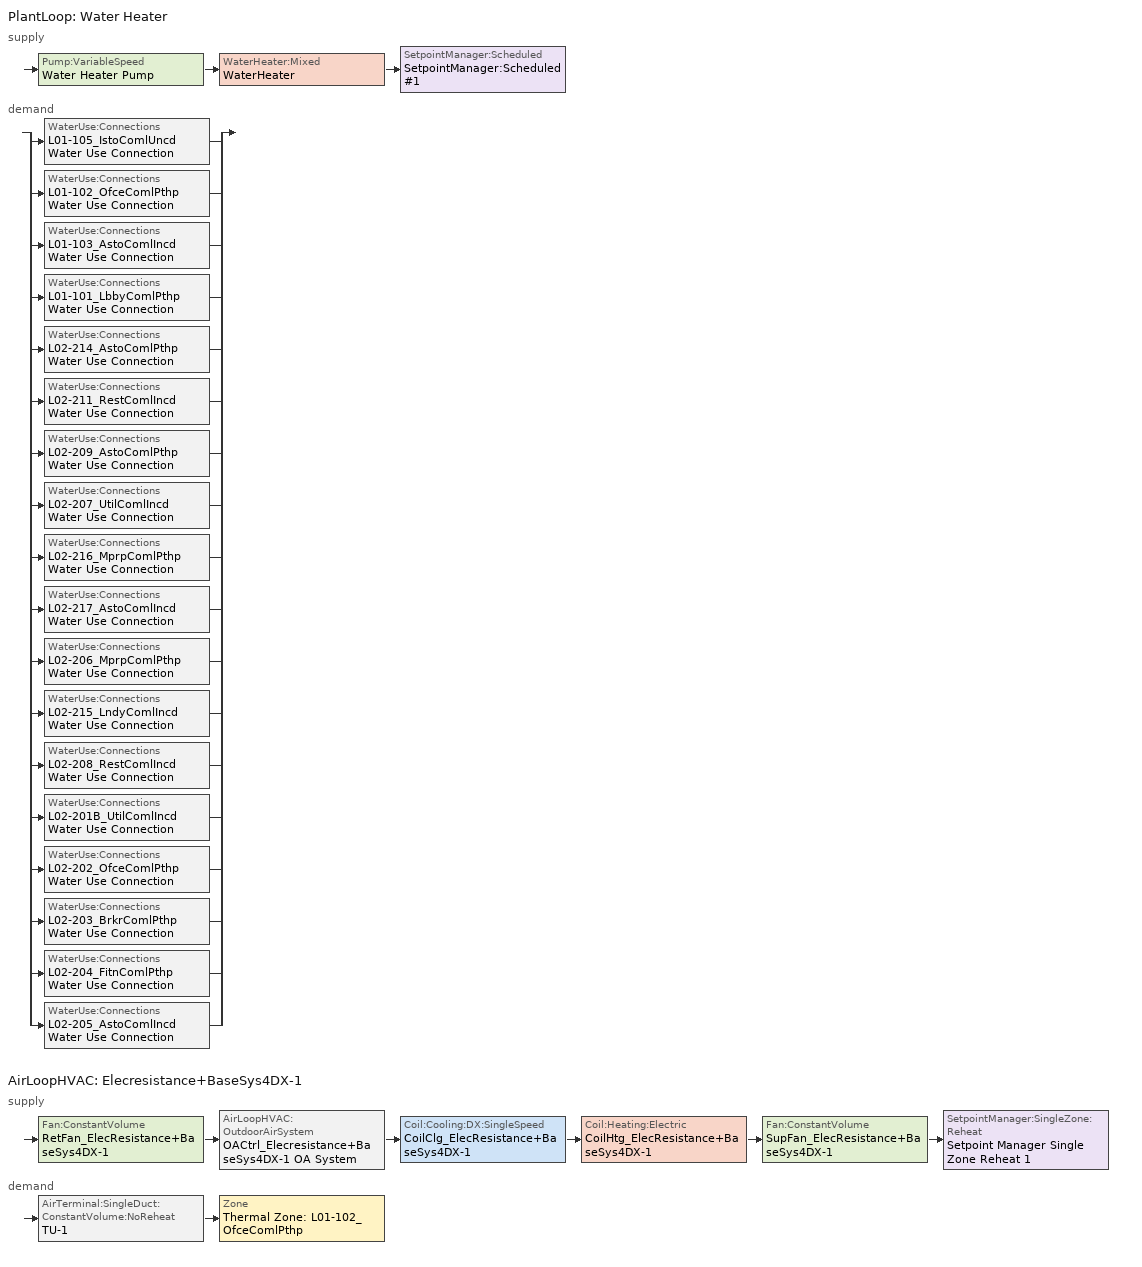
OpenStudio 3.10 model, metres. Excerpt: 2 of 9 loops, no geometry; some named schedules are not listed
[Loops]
PlantLoop 'Water Heater'
 supply: Pump:VariableSpeed 'Water Heater Pump' > WaterHeater:Mixed 'WaterHeater' > SetpointManager:Scheduled 'SetpointManager:Scheduled #1'
 demand: split
  | WaterUse:Connections 'L01-105_IstoComlUncd Water Use Connection'
  | WaterUse:Connections 'L01-102_OfceComlPthp Water Use Connection'
  | WaterUse:Connections 'L01-103_AstoComlIncd Water Use Connection'
  | WaterUse:Connections 'L01-101_LbbyComlPthp Water Use Connection'
  | WaterUse:Connections 'L02-214_AstoComlPthp Water Use Connection'
  | WaterUse:Connections 'L02-211_RestComlIncd Water Use Connection'
  | WaterUse:Connections 'L02-209_AstoComlPthp Water Use Connection'
  | WaterUse:Connections 'L02-207_UtilComlIncd Water Use Connection'
  | WaterUse:Connections 'L02-216_MprpComlPthp Water Use Connection'
  | WaterUse:Connections 'L02-217_AstoComlIncd Water Use Connection'
  | WaterUse:Connections 'L02-206_MprpComlPthp Water Use Connection'
  | WaterUse:Connections 'L02-215_LndyComlIncd Water Use Connection'
  | WaterUse:Connections 'L02-208_RestComlIncd Water Use Connection'
  | WaterUse:Connections 'L02-201B_UtilComlIncd Water Use Connection'
  | WaterUse:Connections 'L02-202_OfceComlPthp Water Use Connection'
  | WaterUse:Connections 'L02-203_BrkrComlPthp Water Use Connection'
  | WaterUse:Connections 'L02-204_FitnComlPthp Water Use Connection'
  | WaterUse:Connections 'L02-205_AstoComlIncd Water Use Connection'
AirLoopHVAC 'Elecresistance+BaseSys4DX-1'
 supply: Fan:ConstantVolume 'RetFan_ElecResistance+BaseSys4DX-1' > AirLoopHVAC:OutdoorAirSystem 'OACtrl_Elecresistance+BaseSys4DX-1 OA System' > Coil:Cooling:DX:SingleSpeed 'CoilClg_ElecResistance+BaseSys4DX-1' > Coil:Heating:Electric 'CoilHtg_ElecResistance+BaseSys4DX-1' > Fan:ConstantVolume 'SupFan_ElecResistance+BaseSys4DX-1' > SetpointManager:SingleZone:Reheat 'Setpoint Manager Single Zone Reheat 1'
 demand: AirTerminal:SingleDuct:ConstantVolume:NoReheat 'TU-1' > Zone 'Thermal Zone: L01-102_OfceComlPthp'
[Sizing:Zone]
Thermal Zone: L01-102_OfceComlPthp: Zone Cooling Design Supply Air Temperature Input Method=TemperatureDifference; Zone Cooling Design Supply Air Temperature {C}=14; Zone Cooling Design Supply Air Temperature Difference {deltaC}=11.1111; Zone Heating Design Supply Air Temperature Input Method=TemperatureDifference; Zone Heating Design Supply Air Temperature {C}=40; Zone Heating Design Supply Air Temperature Difference {deltaC}=13.8889; Zone Cooling Design Supply Air Humidity Ratio {kg-H2O/kg-air}=0.0085; Zone Heating Design Supply Air Humidity Ratio {kg-H2O/kg-air}=0.008; Zone Heating Sizing Factor=1; Zone Cooling Sizing Factor=1; Cooling Design Air Flow Method=DesignDay; Cooling Minimum Air Flow per Zone Floor Area {m3/s-m2}=0; Cooling Minimum Air Flow {m3/s}=0; Cooling Minimum Air Flow Fraction=0; Heating Design Air Flow Method=DesignDay; Heating Maximum Air Flow per Zone Floor Area {m3/s-m2}=0; Heating Maximum Air Flow {m3/s}=0; Heating Maximum Air Flow Fraction=0; Account for Dedicated Outdoor Air System=No; Dedicated Outdoor Air System Control Strategy=NeutralSupplyAir; Dedicated Outdoor Air Low Setpoint Temperature for Design {C}=autosize; Dedicated Outdoor Air High Setpoint Temperature for Design {C}=autosize; Zone Load Sizing Method=Sensible Load Only No Latent Load; Zone Latent Cooling Design Supply Air Humidity Ratio Input Method=HumidityRatioDifference; Zone Cooling Design Supply Air Humidity Ratio Difference {kgWater/kgDryAir}=0.005; Zone Latent Heating Design Supply Air Humidity Ratio Input Method=HumidityRatioDifference; Zone Humidification Design Supply Air Humidity Ratio Difference {kgWater/kgDryAir}=0.005; Sizing Option=Coincident
[Zone equipment]
Thermal Zone: L01-102_OfceComlPthp: TerminalUnit 101, TU-1
[PlantLoop]
Water Heater: Glycol Concentration=0; Plant Loop Volume {m3}=Autocalculate; Load Distribution Scheme=Optimal
[Sizing:Plant]
Water Heater: Loop Type=Heating; Design Loop Exit Temperature {C}=48.8889; Loop Design Temperature Difference {deltaC}=33.8889; Sizing Option=NonCoincident; Zone Timesteps in Averaging Window=1; Coincident Sizing Factor Mode=None
[WaterHeater:Mixed]
WaterHeater: Tank Volume {m3}=0.454249; Setpoint Temperature Schedule=WaterHeater Setpoint Temp; Deadband Temperature Difference {deltaC}=2; Maximum Temperature Limit {C}=82.22; Heater Control Type=Cycle; Heater Maximum Capacity {W}=12299.6; Heater Fuel Type=Electricity; Heater Thermal Efficiency=1; Off Cycle Parasitic Fuel Consumption Rate {W}=0; Off Cycle Parasitic Fuel Type=NaturalGas; Off Cycle Parasitic Heat Fraction to Tank=0.8; On Cycle Parasitic Fuel Consumption Rate {W}=0; On Cycle Parasitic Fuel Type=NaturalGas; Ambient Temperature Indicator=Schedule; Ambient Temperature Schedule=WaterHeater Ambient Temperature; Off Cycle Loss Coefficient to Ambient Temperature {W/K}=2.76779; On Cycle Loss Coefficient to Ambient Temperature {W/K}=2.76779; Use Side Effectiveness=1; Source Side Effectiveness=1; Use Side Design Flow Rate {m3/s}=autosize; Source Side Design Flow Rate {m3/s}=autosize; Indirect Water Heating Recovery Time {hr}=1.5; Source Side Flow Control Mode=IndirectHeatPrimarySetpoint
[WaterHeater:Sizing]
WaterHeater: Design Mode=PeakDraw; Time Storage Can Meet Peak Draw {hr}=0.538503; Time for Tank Recovery {hr}=0; Nominal Tank Volume for Autosizing Plant Connections {m3}=1
[Pump:VariableSpeed]
Water Heater Pump: Rated Pump Head {Pa}=0; Pump Control Type=Intermittent; Skin Loss Radiative Fraction=0.5; Design Power Sizing Method=PowerPerFlowPerPressure; Design Electric Power per Unit Flow Rate {W/(m3/s)}=348701.1; Design Shaft Power per Unit Flow Rate per Unit Head {W-s/m3-Pa}=1.28205; Design Minimum Flow Rate Fraction=0
[SetpointManager:Scheduled]
SetpointManager:Scheduled #1: Control Variable=Temperature; Schedule=Water Heater Supply Temp Schedule; Setpoint Node or NodeList=Water Heater Supply Mixer Outlet Node
[WaterUse:Connections] Drain Water Heat Exchanger Type=None; Drain Water Heat Exchanger Destination=Plant
Name | Water Use Equipment Name 1
L01-105_IstoComlUncd Water Use Connection | L01-105_IstoComlUncd Water Use Equipment
L01-102_OfceComlPthp Water Use Connection | L01-102_OfceComlPthp Water Use Equipment
L01-103_AstoComlIncd Water Use Connection | L01-103_AstoComlIncd Water Use Equipment
L01-101_LbbyComlPthp Water Use Connection | L01-101_LbbyComlPthp Water Use Equipment
L02-214_AstoComlPthp Water Use Connection | L02-214_AstoComlPthp Water Use Equipment
L02-211_RestComlIncd Water Use Connection | L02-211_RestComlIncd Water Use Equipment
L02-209_AstoComlPthp Water Use Connection | L02-209_AstoComlPthp Water Use Equipment
L02-207_UtilComlIncd Water Use Connection | L02-207_UtilComlIncd Water Use Equipment
L02-216_MprpComlPthp Water Use Connection | L02-216_MprpComlPthp Water Use Equipment
L02-217_AstoComlIncd Water Use Connection | L02-217_AstoComlIncd Water Use Equipment
L02-206_MprpComlPthp Water Use Connection | L02-206_MprpComlPthp Water Use Equipment
L02-215_LndyComlIncd Water Use Connection | L02-215_LndyComlIncd Water Use Equipment
L02-208_RestComlIncd Water Use Connection | L02-208_RestComlIncd Water Use Equipment
L02-201B_UtilComlIncd Water Use Connection | L02-201B_UtilComlIncd Water Use Equipment
L02-202_OfceComlPthp Water Use Connection | L02-202_OfceComlPthp Water Use Equipment
L02-203_BrkrComlPthp Water Use Connection | L02-203_BrkrComlPthp Water Use Equipment
L02-204_FitnComlPthp Water Use Connection | L02-204_FitnComlPthp Water Use Equipment
L02-205_AstoComlIncd Water Use Connection | L02-205_AstoComlIncd Water Use Equipment
[WaterUse:Equipment:Definition]
Name | Peak Flow Rate {m3/s} | Target Temperature Schedule
L01-105_IstoComlUncd Water Use Definition | 0 | L01-105_IstoComlUncd Target SHW Temp
L01-102_OfceComlPthp Water Use Definition | 0 | L01-102_OfceComlPthp Target SHW Temp
L01-103_AstoComlIncd Water Use Definition | 0 | L01-103_AstoComlIncd Target SHW Temp
L01-101_LbbyComlPthp Water Use Definition | 0 | L01-101_LbbyComlPthp Target SHW Temp
L02-214_AstoComlPthp Water Use Definition | 0 | L02-214_AstoComlPthp Target SHW Temp
L02-211_RestComlIncd Water Use Definition | 5.40791e-06 | L02-211_RestComlIncd Target SHW Temp
L02-209_AstoComlPthp Water Use Definition | 0 | L02-209_AstoComlPthp Target SHW Temp
L02-207_UtilComlIncd Water Use Definition | 0 | L02-207_UtilComlIncd Target SHW Temp
L02-216_MprpComlPthp Water Use Definition | 0 | L02-216_MprpComlPthp Target SHW Temp
L02-217_AstoComlIncd Water Use Definition | 0 | L02-217_AstoComlIncd Target SHW Temp
L02-206_MprpComlPthp Water Use Definition | 0 | L02-206_MprpComlPthp Target SHW Temp
L02-215_LndyComlIncd Water Use Definition | 0 | L02-215_LndyComlIncd Target SHW Temp
L02-208_RestComlIncd Water Use Definition | 7.40836e-07 | L02-208_RestComlIncd Target SHW Temp
L02-201B_UtilComlIncd Water Use Definition | 0 | L02-201B_UtilComlIncd Target SHW Temp
L02-202_OfceComlPthp Water Use Definition | 0 | L02-202_OfceComlPthp Target SHW Temp
L02-203_BrkrComlPthp Water Use Definition | 0 | L02-203_BrkrComlPthp Target SHW Temp
L02-204_FitnComlPthp Water Use Definition | 0 | L02-204_FitnComlPthp Target SHW Temp
L02-205_AstoComlIncd Water Use Definition | 0 | L02-205_AstoComlIncd Target SHW Temp
[WaterUse:Equipment] Flow Rate Fraction Schedule=GLBHSHW
Name | Water Use Equipment Definition
L01-105_IstoComlUncd Water Use Equipment | L01-105_IstoComlUncd Water Use Definition
L01-102_OfceComlPthp Water Use Equipment | L01-102_OfceComlPthp Water Use Definition
L01-103_AstoComlIncd Water Use Equipment | L01-103_AstoComlIncd Water Use Definition
L01-101_LbbyComlPthp Water Use Equipment | L01-101_LbbyComlPthp Water Use Definition
L02-214_AstoComlPthp Water Use Equipment | L02-214_AstoComlPthp Water Use Definition
L02-211_RestComlIncd Water Use Equipment | L02-211_RestComlIncd Water Use Definition
L02-209_AstoComlPthp Water Use Equipment | L02-209_AstoComlPthp Water Use Definition
L02-207_UtilComlIncd Water Use Equipment | L02-207_UtilComlIncd Water Use Definition
L02-216_MprpComlPthp Water Use Equipment | L02-216_MprpComlPthp Water Use Definition
L02-217_AstoComlIncd Water Use Equipment | L02-217_AstoComlIncd Water Use Definition
L02-206_MprpComlPthp Water Use Equipment | L02-206_MprpComlPthp Water Use Definition
L02-215_LndyComlIncd Water Use Equipment | L02-215_LndyComlIncd Water Use Definition
L02-208_RestComlIncd Water Use Equipment | L02-208_RestComlIncd Water Use Definition
L02-201B_UtilComlIncd Water Use Equipment | L02-201B_UtilComlIncd Water Use Definition
L02-202_OfceComlPthp Water Use Equipment | L02-202_OfceComlPthp Water Use Definition
L02-203_BrkrComlPthp Water Use Equipment | L02-203_BrkrComlPthp Water Use Definition
L02-204_FitnComlPthp Water Use Equipment | L02-204_FitnComlPthp Water Use Definition
L02-205_AstoComlIncd Water Use Equipment | L02-205_AstoComlIncd Water Use Definition
[AirLoopHVAC]
Elecresistance+BaseSys4DX-1: Availability Schedule=CyclingHVACAvail; Design Supply Air Flow Rate {m3/s}=0.467203; Design Return Air Flow Fraction of Supply Air Flow=1
[Sizing:System]
Elecresistance+BaseSys4DX-1: Central Heating Maximum System Air Flow Ratio=1; Preheat Design Temperature {C}=5.68434e-14; Preheat Design Humidity Ratio {kg-H2O/kg-Air}=0; Precool Design Temperature {C}=5.68434e-14; Precool Design Humidity Ratio {kg-H2O/kg-Air}=0; Central Cooling Design Supply Air Temperature {C}=23.8889; Central Heating Design Supply Air Temperature {C}=32.2222; Sizing Option=NonCoincident; 100% Outdoor Air in Cooling=No; 100% Outdoor Air in Heating=No; Central Cooling Design Supply Air Humidity Ratio {kg-H2O/kg-Air}=0.0085; Central Heating Design Supply Air Humidity Ratio {kg-H2O/kg-Air}=0.008; Zone Maximum Outdoor Air Fraction=1; Cooling Supply Air Flow Rate Per Floor Area {m3/s-m2}=0.00996765; Cooling Fraction of Autosized Cooling Supply Air Flow Rate=1; Cooling Supply Air Flow Rate Per Unit Cooling Capacity {m3/s-W}=3.94755e-05; Heating Supply Air Flow Rate Per Floor Area {m3/s-m2}=0.00996765; Heating Fraction of Autosized Heating Supply Air Flow Rate=1; Heating Fraction of Autosized Cooling Supply Air Flow Rate=1; Heating Supply Air Flow Rate Per Unit Heating Capacity {m3/s-W}=3.15882e-05; Cooling Design Capacity Method=CoolingDesignCapacity; Cooling Design Capacity {W}=autosize; Cooling Design Capacity Per Floor Area {W/m2}=234.7; Fraction of Autosized Cooling Design Capacity=1; Heating Design Capacity Method=HeatingDesignCapacity; Heating Design Capacity {W}=autosize; Heating Design Capacity Per Floor Area {W/m2}=157; Fraction of Autosized Heating Design Capacity=1; Central Cooling Capacity Control Method=OnOff; Occupant Diversity=autosize
[Fan:ConstantVolume] Availability Schedule=Always On Discrete; Fan Total Efficiency=0.55575; Pressure Rise {Pa}=500.709; Maximum Flow Rate {m3/s}=0.467203; Motor Efficiency=0.855; Motor In Airstream Fraction=1
SupFan_ElecResistance+BaseSys4DX-1; RetFan_ElecResistance+BaseSys4DX-1
[Coil:Heating:Electric]
CoilHtg_ElecResistance+BaseSys4DX-1: Availability Schedule=Always On Discrete; Nominal Capacity {W}=8205.99
[Coil:Cooling:DX:SingleSpeed]
CoilClg_ElecResistance+BaseSys4DX-1: Availability Schedule=Always On Discrete; Rated Total Cooling Capacity {W}=8113.17; Rated Sensible Heat Ratio=autosize; Rated COP {W/W}=3.84759; Rated Air Flow Rate {m3/s}=0.467203; Rated Evaporator Fan Power Per Volume Flow Rate 2017 {W/(m3/s)}=773.3; Rated Evaporator Fan Power Per Volume Flow Rate 2023 {W/(m3/s)}=934.4; Total Cooling Capacity Function of Temperature Curve=CoilClgDXQRatio_fTwbToadbSI; Total Cooling Capacity Function of Flow Fraction Curve=CoilClgDXSnglQRatio_fCFMRatio; Energy Input Ratio Function of Temperature Curve=CoilClgDXSEEREIR_fTwbToadbSI-2; Energy Input Ratio Function of Flow Fraction Curve=CoilClgDXSnglEIRRatio_fCFMRatio; Part Load Fraction Correlation Curve=CoilClgDXSEEREIRRatio_fQFrac; Minimum Outdoor Dry-Bulb Temperature for Compressor Operation {C}=-25; Nominal Time for Condensate Removal to Begin {s}=0; Ratio of Initial Moisture Evaporation Rate and Steady State Latent Capacity=0; Maximum Cycling Rate {cycles/hr}=0; Latent Capacity Time Constant {s}=0; Condenser Type=AirCooled; Evaporative Condenser Effectiveness=0.9; Evaporative Condenser Air Flow Rate {m3/s}=autosize; Evaporative Condenser Pump Rated Power Consumption {W}=autosize; Crankcase Heater Capacity {W}=0; Maximum Outdoor Dry-Bulb Temperature for Crankcase Heater Operation {C}=10; Basin Heater Capacity {W/K}=0; Basin Heater Setpoint Temperature {C}=2
[Controller:OutdoorAir]
OACtrl_Elecresistance+BaseSys4DX-1: Minimum Outdoor Air Flow Rate {m3/s}=0; Maximum Outdoor Air Flow Rate {m3/s}=Autosize; Economizer Control Type=FixedDryBulb; Economizer Control Action Type=ModulateFlow; Economizer Maximum Limit Dry-Bulb Temperature {C}=23.8889; Economizer Maximum Limit Enthalpy {J/kg}=116300; Lockout Type=LockoutWithCompressor; Minimum Limit Type=FixedMinimum; Minimum Outdoor Air Schedule=OACtrl_Elecresistance+BaseSys4DX-1 Schedule; Maximum Fraction of Outdoor Air Schedule=OACtrl_Elecresistance+BaseSys4DX-1 Max OA Schedule; Controller Mechanical Ventilation=OACtrl_Elecresistance+BaseSys4DX-1 Mech Vent Controller; High Humidity Control=No; High Humidity Outdoor Air Flow Ratio=1; Control High Indoor Humidity Based on Outdoor Humidity Ratio=Yes; Heat Recovery Bypass Control Type=BypassWhenWithinEconomizerLimits; Economizer Operation Staging=InterlockedWithMechanicalCooling
[Controller:MechanicalVentilation]
OACtrl_Elecresistance+BaseSys4DX-1 Mech Vent Controller: Availability Schedule=Always On Discrete
[AirLoopHVAC:OutdoorAirSystem]
OACtrl_Elecresistance+BaseSys4DX-1 OA System: Controller=OACtrl_Elecresistance+BaseSys4DX-1
[SetpointManager:SingleZone:Reheat]
Setpoint Manager Single Zone Reheat 1: Minimum Supply Air Temperature {C}=-99; Maximum Supply Air Temperature {C}=99; Control Zone=Thermal Zone: L01-102_OfceComlPthp; Setpoint Node or NodeList=SupFan_ElecResistance+BaseSys4DX-1 Outlet Node
[AirTerminal:SingleDuct:ConstantVolume:NoReheat]
TU-1: Availability Schedule=Always On Discrete; Maximum Air Flow Rate {m3/s}=0.467203
[Curve:Biquadratic]
CoilClgDXQRatio_fTwbToadbSI: Coefficient1 Constant=0.86779; Coefficient2 x=0.014245; Coefficient3 x**2=0.000554; Coefficient4 y=-0.007569; Coefficient5 y**2=3.2e-05; Coefficient6 x*y=-0.000191; Minimum Value of x=13.89; Maximum Value of x=25; Minimum Value of y=23.89; Maximum Value of y=46.11
[Curve:Cubic]
CoilClgDXSEEREIRRatio_fQFrac: Coefficient1 Constant=1; Coefficient2 x=0; Coefficient3 x**2=0; Coefficient4 x**3=0; Minimum Value of x=0.7; Maximum Value of x=1
[Curve:Quadratic] Minimum Value of x=0; Maximum Value of x=100
Name | Coefficient1 Constant | Coefficient2 x | Coefficient3 x**2 | Minimum Curve Output
CoilClgDXSnglQRatio_fCFMRatio | 0.8 | 0.2 | 0 | 0.8
CoilClgDXSnglEIRRatio_fCFMRatio | 1.156 | -0.1816 | 0.0256
[Table:MultiVariableLookup]
CoilClgDXSEEREIR_fTwbToadbSI-2: EvaluateCurveToLimits, BiQuadratic, 1, Temperature, Temperature, Dimensionless, 2, 19.44, 35, 1, 19.44, 27.78, 0.809252, 19.44, 43.33, 1.22932, 13.89, 35, 1.16172, 13.89, 27.78, 0.94426, 13.89, 43.33, 1.42308, 25, 35, 0.885703, 25, 27.78, 0.713885, 25, 43.33, 1.09235
[Schedule:Day]
GLBHWinSHWSun: 1, 0, 0.04, 2, 0, 0.04, 3, 0, 0.04, 4, 0, 0.05, 5, 0, 0.05, 6, 0, 0.05, 7, 0, 0.05, 8, 0, 0.05, 9, 0, 0.05, 10, 0, 0.05, 11, 0, 0.05, 12, 0, 0.05, 13, 0, 0.05, 14, 0, 0.05, 15, 0, 0.05, 16, 0, 0.05, 17, 0, 0.05, 18, 0, 0.05, 19, 0, 0.05, 20, 0, 0.05, 21, 0, 0.05, 22, 0, 0.05, 23, 0, 0.04, 24, 0, 0.04
WaterHeater Ambient Temperature Day Schedule: 24, 0, 20
WaterHeater Setpoint Temp Day Schedule; Water Heater Supply Temp Schedule Day Schedule; L01-105_IstoComlUncd Target SHW Temp Default Day: 24, 0, 48.8889
OACtrl_Elecresistance+BaseSys4DX-1 Max OA Schedule Day Schedule: 24, 0, 0.9
[Schedule:Week]
GLBHWinSHWWk: GLBHWinSHWSun, GLBHWinSHWWD, GLBHWinSHWWD, GLBHWinSHWWD, GLBHWinSHWWD, GLBHWinSHWFri, GLBHWinSHWSat, GLBHWinSHWSun, OnDay, OffDay, GLBHWinSHWSun, GLBHWinSHWSun
GLBHSpFaSHWWk: GLBHSpFaSHWSun, GLBHSpFaSHWWD, GLBHSpFaSHWWD, GLBHSpFaSHWWD, GLBHSpFaSHWWD, GLBHSpFaSHWFri, GLBHSpFaSHWSat, GLBHSpFaSHWSun, OnDay, OffDay, GLBHSpFaSHWSun, GLBHSpFaSHWSun
GLBHSumSHWWk: GLBHSumSHWSun, GLBHSumSHWWD, GLBHSumSHWWD, GLBHSumSHWWD, GLBHSumSHWWD, GLBHSumSHWFri, GLBHSumSHWSat, GLBHSumSHWSun, OnDay, OffDay, GLBHSumSHWSun, GLBHSumSHWSun
CyclingHVACAvailWk: CyclingHVACAvailAll, CyclingHVACAvailAll, CyclingHVACAvailAll, CyclingHVACAvailAll, CyclingHVACAvailAll, CyclingHVACAvailAll, CyclingHVACAvailAll, CyclingHVACAvailAll, CyclingHVACAvailAll, CyclingHVACAvailAll, CyclingHVACAvailAll, CyclingHVACAvailAll
OACtrl_Elecresistance+BaseSys4DX-1 Schedule Week 1: OACtrl_Elecresistance+BaseSys4DX-1 Schedule Week 1 Sunday, OACtrl_Elecresistance+BaseSys4DX-1 Schedule Week 1 Monday, OACtrl_Elecresistance+BaseSys4DX-1 Schedule Week 1 Tuesday, OACtrl_Elecresistance+BaseSys4DX-1 Schedule Week 1 Wednesday, OACtrl_Elecresistance+BaseSys4DX-1 Schedule Week 1 Thursday, OACtrl_Elecresistance+BaseSys4DX-1 Schedule Week 1 Friday, OACtrl_Elecresistance+BaseSys4DX-1 Schedule Week 1 Saturday, OACtrl_Elecresistance+BaseSys4DX-1 Schedule Week 1 Holiday, OACtrl_Elecresistance+BaseSys4DX-1 Schedule Week 1 Summer, OACtrl_Elecresistance+BaseSys4DX-1 Schedule Week 1 Winter, OACtrl_Elecresistance+BaseSys4DX-1 Schedule Week 1 Custom 1, OACtrl_Elecresistance+BaseSys4DX-1 Schedule Week 1 Custom 2
[Schedule:Year]
GLBHSHW: 1, 15, GLBHWinSHWWk, 6, 15, GLBHSpFaSHWWk, 9, 15, GLBHSumSHWWk, 11, 15, GLBHSpFaSHWWk, 12, 31, GLBHWinSHWWk
CyclingHVACAvail: 12, 31, CyclingHVACAvailWk
OACtrl_Elecresistance+BaseSys4DX-1 Schedule: 12, 31, OACtrl_Elecresistance+BaseSys4DX-1 Schedule Week 1
[Schedule:Ruleset]
Name | Default Day Schedule
WaterHeater Ambient Temperature | WaterHeater Ambient Temperature Day Schedule
WaterHeater Setpoint Temp | WaterHeater Setpoint Temp Day Schedule
Water Heater Supply Temp Schedule | Water Heater Supply Temp Schedule Day Schedule
L01-105_IstoComlUncd Target SHW Temp | L01-105_IstoComlUncd Target SHW Temp Default Day
L01-102_OfceComlPthp Target SHW Temp | L01-102_OfceComlPthp Target SHW Temp Default Day
L01-103_AstoComlIncd Target SHW Temp | L01-103_AstoComlIncd Target SHW Temp Default Day
L01-101_LbbyComlPthp Target SHW Temp | L01-101_LbbyComlPthp Target SHW Temp Default Day
L02-214_AstoComlPthp Target SHW Temp | L02-214_AstoComlPthp Target SHW Temp Default Day
L02-211_RestComlIncd Target SHW Temp | L02-211_RestComlIncd Target SHW Temp Default Day
L02-209_AstoComlPthp Target SHW Temp | L02-209_AstoComlPthp Target SHW Temp Default Day
L02-207_UtilComlIncd Target SHW Temp | L02-207_UtilComlIncd Target SHW Temp Default Day
L02-216_MprpComlPthp Target SHW Temp | L02-216_MprpComlPthp Target SHW Temp Default Day
L02-217_AstoComlIncd Target SHW Temp | L02-217_AstoComlIncd Target SHW Temp Default Day
L02-206_MprpComlPthp Target SHW Temp | L02-206_MprpComlPthp Target SHW Temp Default Day
L02-215_LndyComlIncd Target SHW Temp | L02-215_LndyComlIncd Target SHW Temp Default Day
L02-208_RestComlIncd Target SHW Temp | L02-208_RestComlIncd Target SHW Temp Default Day
L02-201B_UtilComlIncd Target SHW Temp | L02-201B_UtilComlIncd Target SHW Temp Default Day
L02-202_OfceComlPthp Target SHW Temp | L02-202_OfceComlPthp Target SHW Temp Default Day
L02-203_BrkrComlPthp Target SHW Temp | L02-203_BrkrComlPthp Target SHW Temp Default Day
L02-204_FitnComlPthp Target SHW Temp | L02-204_FitnComlPthp Target SHW Temp Default Day
L02-205_AstoComlIncd Target SHW Temp | L02-205_AstoComlIncd Target SHW Temp Default Day
OACtrl_Elecresistance+BaseSys4DX-1 Max OA Schedule | OACtrl_Elecresistance+BaseSys4DX-1 Max OA Schedule Day Schedule
[Schedule:Constant]
Always On Discrete: Value=1
